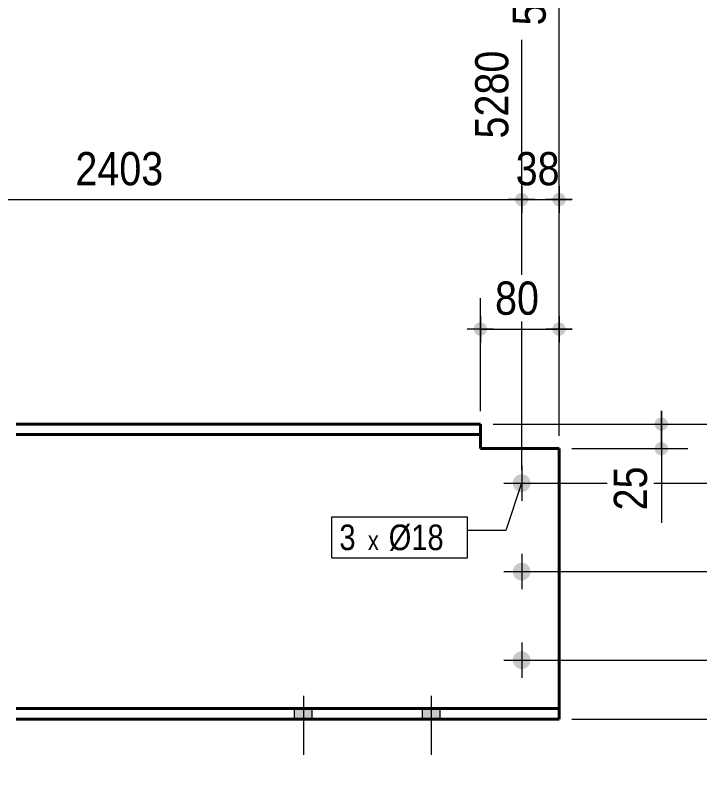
# Model space of a CAD drawing. Header units: millimetres. Extents: x 2 to 287, y 5 to 195.
# Drawn here: x 192 to 245.5, y 65 to 125.8 of the extents above; entities that cross this region are included whole.
import ezdxf

# ---------------------------------------------------------------- set-up
doc = ezdxf.new("R2010")
doc.units = ezdxf.units.MM
for name, color, linetype, lineweight in [('Boulon', 7, 'Continuous', 0), ('Cotation', 7, 'Continuous', 0), ('Désignation boulon', 3, 'Continuous', 0), ('Piece', 2, 'Continuous', 0)]:
    doc.layers.add(name, color=color, linetype=linetype, lineweight=lineweight)
doc.styles.add('ARIAL', font='ARIAL.TTF')
doc.styles.add('COMIC_SANS_MS', font='COMIC.TTF')

# ---------------------------------------------------------------- blocks, each defined once
blk = doc.blocks.new('*A5')
at = {"layer": 'Boulon'}
for points in [[(213.837, 70.777), (213.837, 71.6), (215.222, 71.6), (215.222, 70.777)], [(223.837, 70.777), (223.837, 71.6), (225.222, 71.6), (225.222, 70.777)]]:
    blk.add_hatch(color=256, dxfattribs=at).paths.add_polyline_path(points, flags=17)
at = {"layer": 'Boulon', "linetype": 'Continuous', "lineweight": 0}
for p, q in [((214.53, 72.369), (214.53, 70.777)), ((224.53, 72.369), (224.53, 70.777)), ((213.837, 70.777), (213.837, 71.6)), ((215.222, 70.777), (215.222, 71.6)), ((223.837, 70.777), (223.837, 71.6)), ((225.222, 70.777), (225.222, 71.6))]:
    blk.add_line(p, q, dxfattribs=at)
blk = doc.blocks.new('*A7')
at = {"layer": 'Boulon'}
for points in [[(213.837, 70.777), (213.837, 71.6), (215.222, 71.6), (215.222, 70.777)], [(223.837, 70.777), (223.837, 71.6), (225.222, 71.6), (225.222, 70.777)]]:
    blk.add_hatch(color=256, dxfattribs=at).paths.add_polyline_path(points, flags=17)
at = {"layer": 'Boulon', "linetype": 'Continuous', "lineweight": 0}
for p, q in [((214.53, 72.6), (214.53, 67.984)), ((224.53, 72.6), (224.53, 67.984)), ((213.837, 70.777), (213.837, 71.6)), ((215.222, 70.777), (215.222, 71.6)), ((223.837, 70.777), (223.837, 71.6)), ((225.222, 70.777), (225.222, 71.6))]:
    blk.add_line(p, q, dxfattribs=at)
blk = doc.blocks.new('*A9')
at = {"layer": 'Boulon'}
for points in [[(230.915, 89.272), (230.918, 89.306), (230.922, 89.34), (230.928, 89.373), (230.935, 89.406), (230.944, 89.439), (230.955, 89.471), (230.967, 89.503), (230.981, 89.534), (230.996, 89.565), (231.013, 89.594), (231.031, 89.623), (231.051, 89.651), (231.072, 89.677), (231.094, 89.703), (231.117, 89.728), (231.142, 89.751), (231.167, 89.773), (231.194, 89.794), (231.222, 89.814), (231.251, 89.832), (231.28, 89.849), (231.311, 89.864), (231.342, 89.878), (231.373, 89.89), (231.406, 89.901), (231.438, 89.91), (231.472, 89.917), (231.505, 89.923), (231.539, 89.927), (231.573, 89.93), (231.607, 89.931), (231.641, 89.93), (231.675, 89.927), (231.708, 89.923), (231.742, 89.917), (231.775, 89.91), (231.808, 89.901), (231.84, 89.89), (231.872, 89.878), (231.903, 89.864), (231.933, 89.849), (231.963, 89.832), (231.991, 89.814), (232.019, 89.794), (232.046, 89.773), (232.072, 89.751), (232.096, 89.728), (232.12, 89.703), (232.142, 89.677), (232.163, 89.651), (232.182, 89.623), (232.2, 89.594), (232.217, 89.565), (232.233, 89.534), (232.246, 89.503), (232.259, 89.471), (232.269, 89.439), (232.278, 89.406), (232.286, 89.373), (232.291, 89.34), (232.296, 89.306), (232.298, 89.272), (232.299, 89.238), (232.298, 89.204), (232.296, 89.17), (232.291, 89.137), (232.286, 89.103), (232.278, 89.07), (232.269, 89.037), (232.259, 89.005), (232.246, 88.973), (232.233, 88.942), (232.217, 88.912), (232.2, 88.882), (232.182, 88.854), (232.163, 88.826), (232.142, 88.799), (232.12, 88.773), (232.096, 88.749), (232.072, 88.725), (232.046, 88.703), (232.019, 88.682), (231.991, 88.663), (231.963, 88.644), (231.933, 88.628), (231.903, 88.612), (231.872, 88.599), (231.84, 88.586), (231.808, 88.576), (231.775, 88.567), (231.742, 88.559), (231.708, 88.553), (231.675, 88.549), (231.641, 88.547), (231.607, 88.546), (231.573, 88.547), (231.539, 88.549), (231.505, 88.553), (231.472, 88.559), (231.438, 88.567), (231.406, 88.576), (231.373, 88.586), (231.342, 88.599), (231.311, 88.612), (231.28, 88.628), (231.251, 88.644), (231.222, 88.663), (231.194, 88.682), (231.167, 88.703), (231.142, 88.725), (231.117, 88.749), (231.094, 88.773), (231.072, 88.799), (231.051, 88.826), (231.031, 88.854), (231.013, 88.882), (230.996, 88.912), (230.981, 88.942), (230.967, 88.973), (230.955, 89.005), (230.944, 89.037), (230.935, 89.07), (230.928, 89.103), (230.922, 89.137), (230.918, 89.17), (230.915, 89.204), (230.914, 89.238)], [(230.915, 82.349), (230.918, 82.383), (230.922, 82.417), (230.928, 82.45), (230.935, 82.483), (230.944, 82.516), (230.955, 82.548), (230.967, 82.58), (230.981, 82.611), (230.996, 82.641), (231.013, 82.671), (231.031, 82.7), (231.051, 82.728), (231.072, 82.754), (231.094, 82.78), (231.117, 82.805), (231.142, 82.828), (231.167, 82.85), (231.194, 82.871), (231.222, 82.891), (231.251, 82.909), (231.28, 82.926), (231.311, 82.941), (231.342, 82.955), (231.373, 82.967), (231.406, 82.978), (231.438, 82.987), (231.472, 82.994), (231.505, 83), (231.539, 83.004), (231.573, 83.007), (231.607, 83.007), (231.641, 83.007), (231.675, 83.004), (231.708, 83), (231.742, 82.994), (231.775, 82.987), (231.808, 82.978), (231.84, 82.967), (231.872, 82.955), (231.903, 82.941), (231.933, 82.926), (231.963, 82.909), (231.991, 82.891), (232.019, 82.871), (232.046, 82.85), (232.072, 82.828), (232.096, 82.805), (232.12, 82.78), (232.142, 82.754), (232.163, 82.728), (232.182, 82.7), (232.2, 82.671), (232.217, 82.641), (232.233, 82.611), (232.246, 82.58), (232.259, 82.548), (232.269, 82.516), (232.278, 82.483), (232.286, 82.45), (232.291, 82.417), (232.296, 82.383), (232.298, 82.349), (232.299, 82.315), (232.298, 82.281), (232.296, 82.247), (232.291, 82.214), (232.286, 82.18), (232.278, 82.147), (232.269, 82.114), (232.259, 82.082), (232.246, 82.05), (232.233, 82.019), (232.217, 81.989), (232.2, 81.959), (232.182, 81.93), (232.163, 81.903), (232.142, 81.876), (232.12, 81.85), (232.096, 81.826), (232.072, 81.802), (232.046, 81.78), (232.019, 81.759), (231.991, 81.739), (231.963, 81.721), (231.933, 81.705), (231.903, 81.689), (231.872, 81.676), (231.84, 81.663), (231.808, 81.653), (231.775, 81.644), (231.742, 81.636), (231.708, 81.63), (231.675, 81.626), (231.641, 81.624), (231.607, 81.623), (231.573, 81.624), (231.539, 81.626), (231.505, 81.63), (231.472, 81.636), (231.438, 81.644), (231.406, 81.653), (231.373, 81.663), (231.342, 81.676), (231.311, 81.689), (231.28, 81.705), (231.251, 81.721), (231.222, 81.739), (231.194, 81.759), (231.167, 81.78), (231.142, 81.802), (231.117, 81.826), (231.094, 81.85), (231.072, 81.876), (231.051, 81.903), (231.031, 81.93), (231.013, 81.959), (230.996, 81.989), (230.981, 82.019), (230.967, 82.05), (230.955, 82.082), (230.944, 82.114), (230.935, 82.147), (230.928, 82.18), (230.922, 82.214), (230.918, 82.247), (230.915, 82.281), (230.914, 82.315)], [(230.915, 75.426), (230.918, 75.46), (230.922, 75.494), (230.928, 75.527), (230.935, 75.56), (230.944, 75.593), (230.955, 75.625), (230.967, 75.657), (230.981, 75.688), (230.996, 75.718), (231.013, 75.748), (231.031, 75.777), (231.051, 75.804), (231.072, 75.831), (231.094, 75.857), (231.117, 75.882), (231.142, 75.905), (231.167, 75.927), (231.194, 75.948), (231.222, 75.968), (231.251, 75.986), (231.28, 76.003), (231.311, 76.018), (231.342, 76.032), (231.373, 76.044), (231.406, 76.055), (231.438, 76.064), (231.472, 76.071), (231.505, 76.077), (231.539, 76.081), (231.573, 76.084), (231.607, 76.084), (231.641, 76.084), (231.675, 76.081), (231.708, 76.077), (231.742, 76.071), (231.775, 76.064), (231.808, 76.055), (231.84, 76.044), (231.872, 76.032), (231.903, 76.018), (231.933, 76.003), (231.963, 75.986), (231.991, 75.968), (232.019, 75.948), (232.046, 75.927), (232.072, 75.905), (232.096, 75.882), (232.12, 75.857), (232.142, 75.831), (232.163, 75.804), (232.182, 75.777), (232.2, 75.748), (232.217, 75.718), (232.233, 75.688), (232.246, 75.657), (232.259, 75.625), (232.269, 75.593), (232.278, 75.56), (232.286, 75.527), (232.291, 75.494), (232.296, 75.46), (232.298, 75.426), (232.299, 75.392), (232.298, 75.358), (232.296, 75.324), (232.291, 75.29), (232.286, 75.257), (232.278, 75.224), (232.269, 75.191), (232.259, 75.159), (232.246, 75.127), (232.233, 75.096), (232.217, 75.066), (232.2, 75.036), (232.182, 75.007), (232.163, 74.98), (232.142, 74.953), (232.12, 74.927), (232.096, 74.903), (232.072, 74.879), (232.046, 74.857), (232.019, 74.836), (231.991, 74.816), (231.963, 74.798), (231.933, 74.781), (231.903, 74.766), (231.872, 74.752), (231.84, 74.74), (231.808, 74.73), (231.775, 74.72), (231.742, 74.713), (231.708, 74.707), (231.675, 74.703), (231.641, 74.701), (231.607, 74.7), (231.573, 74.701), (231.539, 74.703), (231.505, 74.707), (231.472, 74.713), (231.438, 74.72), (231.406, 74.73), (231.373, 74.74), (231.342, 74.752), (231.311, 74.766), (231.28, 74.781), (231.251, 74.798), (231.222, 74.816), (231.194, 74.836), (231.167, 74.857), (231.142, 74.879), (231.117, 74.903), (231.094, 74.927), (231.072, 74.953), (231.051, 74.98), (231.031, 75.007), (231.013, 75.036), (230.996, 75.066), (230.981, 75.096), (230.967, 75.127), (230.955, 75.159), (230.944, 75.191), (230.935, 75.224), (230.928, 75.257), (230.922, 75.29), (230.918, 75.324), (230.915, 75.358), (230.914, 75.392)]]:
    blk.add_hatch(color=256, dxfattribs=at).paths.add_polyline_path(points, flags=17)
at = {"layer": 'Boulon', "linetype": 'Continuous', "lineweight": 0}
for p, q in [((231.607, 90.623), (231.607, 87.854)), ((230.222, 89.238), (232.991, 89.238)), ((231.607, 83.7), (231.607, 80.931)), ((230.222, 82.315), (232.991, 82.315)), ((231.607, 76.777), (231.607, 74.007)), ((230.222, 75.392), (232.991, 75.392))]:
    blk.add_line(p, q, dxfattribs=at)
blk = doc.blocks.new('*A11')
at = {"layer": 'Piece', "color": 2, "linetype": 'Continuous', "lineweight": 40}
for p, q in [((228.37579, 93.85358), (192.067973, 93.85358)), ((228.37579, 93.85358), (228.37579, 91.930503)), ((228.37579, 93.030503), (192.067973, 93.030503)), ((228.37579, 91.930503), (234.529636, 91.930503)), ((234.529636, 70.776657), (234.529636, 91.930503)), ((234.529636, 71.599734), (192.067973, 71.599734)), ((192.067973, 70.776657), (234.529636, 70.776657))]:
    blk.add_line(p, q, dxfattribs=at)
blk = doc.blocks.new('*A29')
at = {"layer": 'Cotation'}
for points in [[(242.508, 93.334), (242.482, 93.336), (242.457, 93.339), (242.432, 93.344), (242.407, 93.349), (242.382, 93.356), (242.358, 93.364), (242.334, 93.373), (242.311, 93.384), (242.288, 93.395), (242.266, 93.408), (242.244, 93.421), (242.224, 93.436), (242.203, 93.452), (242.184, 93.468), (242.166, 93.486), (242.148, 93.504), (242.131, 93.524), (242.116, 93.544), (242.101, 93.565), (242.087, 93.586), (242.075, 93.608), (242.063, 93.631), (242.053, 93.655), (242.044, 93.678), (242.036, 93.703), (242.029, 93.727), (242.023, 93.752), (242.019, 93.777), (242.016, 93.803), (242.014, 93.828), (242.013, 93.854), (242.014, 93.879), (242.016, 93.905), (242.019, 93.93), (242.023, 93.955), (242.029, 93.98), (242.036, 94.005), (242.044, 94.029), (242.053, 94.053), (242.063, 94.076), (242.075, 94.099), (242.087, 94.121), (242.101, 94.142), (242.116, 94.163), (242.131, 94.183), (242.148, 94.203), (242.166, 94.221), (242.184, 94.239), (242.203, 94.256), (242.224, 94.271), (242.244, 94.286), (242.266, 94.3), (242.288, 94.312), (242.311, 94.324), (242.334, 94.334), (242.358, 94.343), (242.382, 94.351), (242.407, 94.358), (242.432, 94.364), (242.457, 94.368), (242.482, 94.371), (242.508, 94.373), (242.533, 94.374), (242.559, 94.373), (242.584, 94.371), (242.61, 94.368), (242.635, 94.364), (242.66, 94.358), (242.684, 94.351), (242.709, 94.343), (242.732, 94.334), (242.756, 94.324), (242.778, 94.312), (242.801, 94.3), (242.822, 94.286), (242.843, 94.271), (242.863, 94.256), (242.883, 94.239), (242.901, 94.221), (242.919, 94.203), (242.935, 94.183), (242.951, 94.163), (242.966, 94.142), (242.979, 94.121), (242.992, 94.099), (243.003, 94.076), (243.014, 94.053), (243.023, 94.029), (243.031, 94.005), (243.038, 93.98), (243.043, 93.955), (243.048, 93.93), (243.051, 93.905), (243.053, 93.879), (243.053, 93.854), (243.053, 93.828), (243.051, 93.803), (243.048, 93.777), (243.043, 93.752), (243.038, 93.727), (243.031, 93.703), (243.023, 93.678), (243.014, 93.655), (243.003, 93.631), (242.992, 93.608), (242.979, 93.586), (242.966, 93.565), (242.951, 93.544), (242.935, 93.524), (242.919, 93.504), (242.901, 93.486), (242.883, 93.468), (242.863, 93.452), (242.843, 93.436), (242.822, 93.421), (242.801, 93.408), (242.778, 93.395), (242.756, 93.384), (242.732, 93.373), (242.709, 93.364), (242.684, 93.356), (242.66, 93.349), (242.635, 93.344), (242.61, 93.339), (242.584, 93.336), (242.559, 93.334), (242.533, 93.334)], [(242.508, 91.411), (242.482, 91.413), (242.457, 91.416), (242.432, 91.42), (242.407, 91.426), (242.382, 91.433), (242.358, 91.441), (242.334, 91.45), (242.311, 91.46), (242.288, 91.472), (242.266, 91.484), (242.244, 91.498), (242.224, 91.513), (242.203, 91.529), (242.184, 91.545), (242.166, 91.563), (242.148, 91.581), (242.131, 91.601), (242.116, 91.621), (242.101, 91.642), (242.087, 91.663), (242.075, 91.685), (242.063, 91.708), (242.053, 91.732), (242.044, 91.755), (242.036, 91.78), (242.029, 91.804), (242.023, 91.829), (242.019, 91.854), (242.016, 91.88), (242.014, 91.905), (242.013, 91.931), (242.014, 91.956), (242.016, 91.981), (242.019, 92.007), (242.023, 92.032), (242.029, 92.057), (242.036, 92.081), (242.044, 92.106), (242.053, 92.129), (242.063, 92.153), (242.075, 92.176), (242.087, 92.198), (242.101, 92.219), (242.116, 92.24), (242.131, 92.26), (242.148, 92.28), (242.166, 92.298), (242.184, 92.316), (242.203, 92.332), (242.224, 92.348), (242.244, 92.363), (242.266, 92.377), (242.288, 92.389), (242.311, 92.401), (242.334, 92.411), (242.358, 92.42), (242.382, 92.428), (242.407, 92.435), (242.432, 92.441), (242.457, 92.445), (242.482, 92.448), (242.508, 92.45), (242.533, 92.451), (242.559, 92.45), (242.584, 92.448), (242.61, 92.445), (242.635, 92.441), (242.66, 92.435), (242.684, 92.428), (242.709, 92.42), (242.732, 92.411), (242.756, 92.401), (242.778, 92.389), (242.801, 92.377), (242.822, 92.363), (242.843, 92.348), (242.863, 92.332), (242.883, 92.316), (242.901, 92.298), (242.919, 92.28), (242.935, 92.26), (242.951, 92.24), (242.966, 92.219), (242.979, 92.198), (242.992, 92.176), (243.003, 92.153), (243.014, 92.129), (243.023, 92.106), (243.031, 92.081), (243.038, 92.057), (243.043, 92.032), (243.048, 92.007), (243.051, 91.981), (243.053, 91.956), (243.053, 91.931), (243.053, 91.905), (243.051, 91.88), (243.048, 91.854), (243.043, 91.829), (243.038, 91.804), (243.031, 91.78), (243.023, 91.755), (243.014, 91.732), (243.003, 91.708), (242.992, 91.685), (242.979, 91.663), (242.966, 91.642), (242.951, 91.621), (242.935, 91.601), (242.919, 91.581), (242.901, 91.563), (242.883, 91.545), (242.863, 91.529), (242.843, 91.513), (242.822, 91.498), (242.801, 91.484), (242.778, 91.472), (242.756, 91.46), (242.732, 91.45), (242.709, 91.441), (242.684, 91.433), (242.66, 91.426), (242.635, 91.42), (242.61, 91.416), (242.584, 91.413), (242.559, 91.411), (242.533, 91.411)]]:
    blk.add_hatch(color=256, dxfattribs=at).paths.add_polyline_path(points, flags=17)
at = {"layer": 'Cotation', "linetype": 'Continuous', "lineweight": 0}
for p, q in [((242.533, 94.894), (242.533, 92.814)), ((242.533, 93.854), (242.533, 94.894)), ((229.376, 93.854), (244.613, 93.854)), ((241.493, 93.854), (243.573, 93.854)), ((242.533, 91.931), (242.533, 93.854)), ((242.533, 92.971), (242.533, 90.891)), ((235.53, 91.931), (244.613, 91.931)), ((241.493, 91.931), (243.573, 91.931)), ((242.533, 91.931), (242.533, 86.124)), ((242.533, 91.931), (242.533, 86.124))]:
    blk.add_line(p, q, dxfattribs=at)
at = {"layer": 'Cotation'}
for p in [(242.533, 93.854), (242.533, 91.931)]:
    blk.add_point(p, dxfattribs=at)
at = {"layer": 'Cotation', "style": 'ARIAL', "width": 0.85}
blk.add_text('25', height=2.6, rotation=90.00021, dxfattribs=at).set_placement((241.413, 87.099))
blk = doc.blocks.new('*A34')
at = {"layer": 'Cotation'}
for points in [[(251.29, 74.873), (251.264, 74.875), (251.239, 74.878), (251.214, 74.882), (251.189, 74.888), (251.164, 74.894), (251.14, 74.902), (251.116, 74.912), (251.093, 74.922), (251.07, 74.933), (251.048, 74.946), (251.026, 74.96), (251.005, 74.974), (250.985, 74.99), (250.966, 75.007), (250.947, 75.024), (250.93, 75.043), (250.913, 75.062), (250.897, 75.082), (250.883, 75.103), (250.869, 75.125), (250.857, 75.147), (250.845, 75.17), (250.835, 75.193), (250.826, 75.217), (250.818, 75.241), (250.811, 75.266), (250.805, 75.291), (250.801, 75.316), (250.798, 75.341), (250.796, 75.367), (250.795, 75.392), (250.796, 75.418), (250.798, 75.443), (250.801, 75.468), (250.805, 75.493), (250.811, 75.518), (250.818, 75.543), (250.826, 75.567), (250.835, 75.591), (250.845, 75.614), (250.857, 75.637), (250.869, 75.659), (250.883, 75.681), (250.897, 75.702), (250.913, 75.722), (250.93, 75.741), (250.947, 75.76), (250.966, 75.777), (250.985, 75.794), (251.005, 75.81), (251.026, 75.824), (251.048, 75.838), (251.07, 75.851), (251.093, 75.862), (251.116, 75.872), (251.14, 75.882), (251.164, 75.89), (251.189, 75.896), (251.214, 75.902), (251.239, 75.906), (251.264, 75.91), (251.29, 75.911), (251.315, 75.912), (251.341, 75.911), (251.366, 75.91), (251.391, 75.906), (251.417, 75.902), (251.441, 75.896), (251.466, 75.89), (251.49, 75.882), (251.514, 75.872), (251.537, 75.862), (251.56, 75.851), (251.582, 75.838), (251.604, 75.824), (251.625, 75.81), (251.645, 75.794), (251.664, 75.777), (251.683, 75.76), (251.7, 75.741), (251.717, 75.722), (251.733, 75.702), (251.747, 75.681), (251.761, 75.659), (251.774, 75.637), (251.785, 75.614), (251.796, 75.591), (251.805, 75.567), (251.813, 75.543), (251.82, 75.518), (251.825, 75.493), (251.829, 75.468), (251.833, 75.443), (251.834, 75.418), (251.835, 75.392), (251.834, 75.367), (251.833, 75.341), (251.829, 75.316), (251.825, 75.291), (251.82, 75.266), (251.813, 75.241), (251.805, 75.217), (251.796, 75.193), (251.785, 75.17), (251.774, 75.147), (251.761, 75.125), (251.747, 75.103), (251.733, 75.082), (251.717, 75.062), (251.7, 75.043), (251.683, 75.024), (251.664, 75.007), (251.645, 74.99), (251.625, 74.974), (251.604, 74.96), (251.582, 74.946), (251.56, 74.933), (251.537, 74.922), (251.514, 74.912), (251.49, 74.902), (251.466, 74.894), (251.441, 74.888), (251.417, 74.882), (251.391, 74.878), (251.366, 74.875), (251.341, 74.873), (251.315, 74.872)], [(251.29, 70.257), (251.264, 70.259), (251.239, 70.262), (251.214, 70.267), (251.189, 70.272), (251.164, 70.279), (251.14, 70.287), (251.116, 70.296), (251.093, 70.307), (251.07, 70.318), (251.048, 70.331), (251.026, 70.344), (251.005, 70.359), (250.985, 70.375), (250.966, 70.391), (250.947, 70.409), (250.93, 70.427), (250.913, 70.447), (250.897, 70.467), (250.883, 70.488), (250.869, 70.509), (250.857, 70.532), (250.845, 70.554), (250.835, 70.578), (250.826, 70.601), (250.818, 70.626), (250.811, 70.65), (250.805, 70.675), (250.801, 70.7), (250.798, 70.726), (250.796, 70.751), (250.795, 70.777), (250.796, 70.802), (250.798, 70.828), (250.801, 70.853), (250.805, 70.878), (250.811, 70.903), (250.818, 70.928), (250.826, 70.952), (250.835, 70.976), (250.845, 70.999), (250.857, 71.022), (250.869, 71.044), (250.883, 71.066), (250.897, 71.086), (250.913, 71.107), (250.93, 71.126), (250.947, 71.144), (250.966, 71.162), (250.985, 71.179), (251.005, 71.194), (251.026, 71.209), (251.048, 71.223), (251.07, 71.235), (251.093, 71.247), (251.116, 71.257), (251.14, 71.266), (251.164, 71.274), (251.189, 71.281), (251.214, 71.287), (251.239, 71.291), (251.264, 71.294), (251.29, 71.296), (251.315, 71.297), (251.341, 71.296), (251.366, 71.294), (251.391, 71.291), (251.417, 71.287), (251.441, 71.281), (251.466, 71.274), (251.49, 71.266), (251.514, 71.257), (251.537, 71.247), (251.56, 71.235), (251.582, 71.223), (251.604, 71.209), (251.625, 71.194), (251.645, 71.179), (251.664, 71.162), (251.683, 71.144), (251.7, 71.126), (251.717, 71.107), (251.733, 71.086), (251.747, 71.066), (251.761, 71.044), (251.774, 71.022), (251.785, 70.999), (251.796, 70.976), (251.805, 70.952), (251.813, 70.928), (251.82, 70.903), (251.825, 70.878), (251.829, 70.853), (251.833, 70.828), (251.834, 70.802), (251.835, 70.777), (251.834, 70.751), (251.833, 70.726), (251.829, 70.7), (251.825, 70.675), (251.82, 70.65), (251.813, 70.626), (251.805, 70.601), (251.796, 70.578), (251.785, 70.554), (251.774, 70.532), (251.761, 70.509), (251.747, 70.488), (251.733, 70.467), (251.717, 70.447), (251.7, 70.427), (251.683, 70.409), (251.664, 70.391), (251.645, 70.375), (251.625, 70.359), (251.604, 70.344), (251.582, 70.331), (251.56, 70.318), (251.537, 70.307), (251.514, 70.296), (251.49, 70.287), (251.466, 70.279), (251.441, 70.272), (251.417, 70.267), (251.391, 70.262), (251.366, 70.259), (251.341, 70.257), (251.315, 70.257)]]:
    blk.add_hatch(color=256, dxfattribs=at).paths.add_polyline_path(points, flags=17)
at = {"layer": 'Cotation', "linetype": 'Continuous', "lineweight": 0}
for p, q in [((251.315, 76.432), (251.315, 74.352)), ((251.315, 75.392), (251.315, 76.432)), ((232.607, 75.392), (253.395, 75.392)), ((250.275, 75.392), (252.355, 75.392)), ((251.315, 70.777), (251.315, 75.392)), ((251.315, 71.817), (251.315, 69.737)), ((235.53, 70.777), (253.395, 70.777)), ((250.275, 70.777), (252.355, 70.777)), ((251.315, 70.777), (251.315, 64.97)), ((251.315, 70.777), (251.315, 64.97))]:
    blk.add_line(p, q, dxfattribs=at)
at = {"layer": 'Cotation'}
for p in [(251.315, 75.392), (251.315, 70.777)]:
    blk.add_point(p, dxfattribs=at)
at = {"layer": 'Cotation', "style": 'ARIAL', "width": 0.85}
blk.add_text('60', height=2.6, rotation=90.00021, dxfattribs=at).set_placement((250.195, 65.945))
blk = doc.blocks.new('*A35')
at = {"layer": 'Cotation'}
for points in [[(251.29, 81.796), (251.264, 81.798), (251.239, 81.801), (251.214, 81.805), (251.189, 81.811), (251.164, 81.818), (251.14, 81.826), (251.116, 81.835), (251.093, 81.845), (251.07, 81.857), (251.048, 81.869), (251.026, 81.883), (251.005, 81.897), (250.985, 81.913), (250.966, 81.93), (250.947, 81.947), (250.93, 81.966), (250.913, 81.985), (250.897, 82.005), (250.883, 82.026), (250.869, 82.048), (250.857, 82.07), (250.845, 82.093), (250.835, 82.116), (250.826, 82.14), (250.818, 82.164), (250.811, 82.189), (250.805, 82.214), (250.801, 82.239), (250.798, 82.264), (250.796, 82.29), (250.795, 82.315), (250.796, 82.341), (250.798, 82.366), (250.801, 82.391), (250.805, 82.417), (250.811, 82.441), (250.818, 82.466), (250.826, 82.49), (250.835, 82.514), (250.845, 82.537), (250.857, 82.56), (250.869, 82.582), (250.883, 82.604), (250.897, 82.625), (250.913, 82.645), (250.93, 82.664), (250.947, 82.683), (250.966, 82.7), (250.985, 82.717), (251.005, 82.733), (251.026, 82.747), (251.048, 82.761), (251.07, 82.774), (251.093, 82.785), (251.116, 82.796), (251.14, 82.805), (251.164, 82.813), (251.189, 82.82), (251.214, 82.825), (251.239, 82.829), (251.264, 82.833), (251.29, 82.834), (251.315, 82.835), (251.341, 82.834), (251.366, 82.833), (251.391, 82.829), (251.417, 82.825), (251.441, 82.82), (251.466, 82.813), (251.49, 82.805), (251.514, 82.796), (251.537, 82.785), (251.56, 82.774), (251.582, 82.761), (251.604, 82.747), (251.625, 82.733), (251.645, 82.717), (251.664, 82.7), (251.683, 82.683), (251.7, 82.664), (251.717, 82.645), (251.733, 82.625), (251.747, 82.604), (251.761, 82.582), (251.774, 82.56), (251.785, 82.537), (251.796, 82.514), (251.805, 82.49), (251.813, 82.466), (251.82, 82.441), (251.825, 82.417), (251.829, 82.391), (251.833, 82.366), (251.834, 82.341), (251.835, 82.315), (251.834, 82.29), (251.833, 82.264), (251.829, 82.239), (251.825, 82.214), (251.82, 82.189), (251.813, 82.164), (251.805, 82.14), (251.796, 82.116), (251.785, 82.093), (251.774, 82.07), (251.761, 82.048), (251.747, 82.026), (251.733, 82.005), (251.717, 81.985), (251.7, 81.966), (251.683, 81.947), (251.664, 81.93), (251.645, 81.913), (251.625, 81.897), (251.604, 81.883), (251.582, 81.869), (251.56, 81.857), (251.537, 81.845), (251.514, 81.835), (251.49, 81.826), (251.466, 81.818), (251.441, 81.811), (251.417, 81.805), (251.391, 81.801), (251.366, 81.798), (251.341, 81.796), (251.315, 81.795)], [(251.29, 74.873), (251.264, 74.875), (251.239, 74.878), (251.214, 74.882), (251.189, 74.888), (251.164, 74.894), (251.14, 74.902), (251.116, 74.912), (251.093, 74.922), (251.07, 74.933), (251.048, 74.946), (251.026, 74.96), (251.005, 74.974), (250.985, 74.99), (250.966, 75.007), (250.947, 75.024), (250.93, 75.043), (250.913, 75.062), (250.897, 75.082), (250.883, 75.103), (250.869, 75.125), (250.857, 75.147), (250.845, 75.17), (250.835, 75.193), (250.826, 75.217), (250.818, 75.241), (250.811, 75.266), (250.805, 75.291), (250.801, 75.316), (250.798, 75.341), (250.796, 75.367), (250.795, 75.392), (250.796, 75.418), (250.798, 75.443), (250.801, 75.468), (250.805, 75.493), (250.811, 75.518), (250.818, 75.543), (250.826, 75.567), (250.835, 75.591), (250.845, 75.614), (250.857, 75.637), (250.869, 75.659), (250.883, 75.681), (250.897, 75.702), (250.913, 75.722), (250.93, 75.741), (250.947, 75.76), (250.966, 75.777), (250.985, 75.794), (251.005, 75.81), (251.026, 75.824), (251.048, 75.838), (251.07, 75.851), (251.093, 75.862), (251.116, 75.872), (251.14, 75.882), (251.164, 75.89), (251.189, 75.896), (251.214, 75.902), (251.239, 75.906), (251.264, 75.91), (251.29, 75.911), (251.315, 75.912), (251.341, 75.911), (251.366, 75.91), (251.391, 75.906), (251.417, 75.902), (251.441, 75.896), (251.466, 75.89), (251.49, 75.882), (251.514, 75.872), (251.537, 75.862), (251.56, 75.851), (251.582, 75.838), (251.604, 75.824), (251.625, 75.81), (251.645, 75.794), (251.664, 75.777), (251.683, 75.76), (251.7, 75.741), (251.717, 75.722), (251.733, 75.702), (251.747, 75.681), (251.761, 75.659), (251.774, 75.637), (251.785, 75.614), (251.796, 75.591), (251.805, 75.567), (251.813, 75.543), (251.82, 75.518), (251.825, 75.493), (251.829, 75.468), (251.833, 75.443), (251.834, 75.418), (251.835, 75.392), (251.834, 75.367), (251.833, 75.341), (251.829, 75.316), (251.825, 75.291), (251.82, 75.266), (251.813, 75.241), (251.805, 75.217), (251.796, 75.193), (251.785, 75.17), (251.774, 75.147), (251.761, 75.125), (251.747, 75.103), (251.733, 75.082), (251.717, 75.062), (251.7, 75.043), (251.683, 75.024), (251.664, 75.007), (251.645, 74.99), (251.625, 74.974), (251.604, 74.96), (251.582, 74.946), (251.56, 74.933), (251.537, 74.922), (251.514, 74.912), (251.49, 74.902), (251.466, 74.894), (251.441, 74.888), (251.417, 74.882), (251.391, 74.878), (251.366, 74.875), (251.341, 74.873), (251.315, 74.872)]]:
    blk.add_hatch(color=256, dxfattribs=at).paths.add_polyline_path(points, flags=17)
at = {"layer": 'Cotation', "linetype": 'Continuous', "lineweight": 0}
for p, q in [((251.315, 83.355), (251.315, 81.275)), ((251.315, 82.315), (251.315, 83.355)), ((232.607, 82.315), (253.395, 82.315)), ((250.275, 82.315), (252.355, 82.315)), ((251.315, 75.392), (251.315, 82.315)), ((251.315, 76.432), (251.315, 74.352)), ((232.607, 75.392), (253.395, 75.392)), ((250.275, 75.392), (252.355, 75.392)), ((251.315, 75.392), (251.315, 74.352))]:
    blk.add_line(p, q, dxfattribs=at)
at = {"layer": 'Cotation'}
for p in [(251.315, 82.315), (251.315, 75.392)]:
    blk.add_point(p, dxfattribs=at)
at = {"layer": 'Cotation', "style": 'ARIAL', "width": 0.85}
blk.add_text('90', height=2.6, rotation=90.00021, dxfattribs=at).set_placement((250.195, 76.925))
blk = doc.blocks.new('*A36')
at = {"layer": 'Cotation'}
for points in [[(251.29, 88.719), (251.264, 88.721), (251.239, 88.724), (251.214, 88.728), (251.189, 88.734), (251.164, 88.741), (251.14, 88.749), (251.116, 88.758), (251.093, 88.768), (251.07, 88.78), (251.048, 88.792), (251.026, 88.806), (251.005, 88.821), (250.985, 88.836), (250.966, 88.853), (250.947, 88.87), (250.93, 88.889), (250.913, 88.908), (250.897, 88.928), (250.883, 88.949), (250.869, 88.971), (250.857, 88.993), (250.845, 89.016), (250.835, 89.039), (250.826, 89.063), (250.818, 89.087), (250.811, 89.112), (250.805, 89.137), (250.801, 89.162), (250.798, 89.187), (250.796, 89.213), (250.795, 89.238), (250.796, 89.264), (250.798, 89.289), (250.801, 89.314), (250.805, 89.34), (250.811, 89.365), (250.818, 89.389), (250.826, 89.413), (250.835, 89.437), (250.845, 89.461), (250.857, 89.483), (250.869, 89.506), (250.883, 89.527), (250.897, 89.548), (250.913, 89.568), (250.93, 89.587), (250.947, 89.606), (250.966, 89.623), (250.985, 89.64), (251.005, 89.656), (251.026, 89.671), (251.048, 89.684), (251.07, 89.697), (251.093, 89.708), (251.116, 89.719), (251.14, 89.728), (251.164, 89.736), (251.189, 89.743), (251.214, 89.748), (251.239, 89.753), (251.264, 89.756), (251.29, 89.758), (251.315, 89.758), (251.341, 89.758), (251.366, 89.756), (251.391, 89.753), (251.417, 89.748), (251.441, 89.743), (251.466, 89.736), (251.49, 89.728), (251.514, 89.719), (251.537, 89.708), (251.56, 89.697), (251.582, 89.684), (251.604, 89.671), (251.625, 89.656), (251.645, 89.64), (251.664, 89.623), (251.683, 89.606), (251.7, 89.587), (251.717, 89.568), (251.733, 89.548), (251.747, 89.527), (251.761, 89.506), (251.774, 89.483), (251.785, 89.461), (251.796, 89.437), (251.805, 89.413), (251.813, 89.389), (251.82, 89.365), (251.825, 89.34), (251.829, 89.314), (251.833, 89.289), (251.834, 89.264), (251.835, 89.238), (251.834, 89.213), (251.833, 89.187), (251.829, 89.162), (251.825, 89.137), (251.82, 89.112), (251.813, 89.087), (251.805, 89.063), (251.796, 89.039), (251.785, 89.016), (251.774, 88.993), (251.761, 88.971), (251.747, 88.949), (251.733, 88.928), (251.717, 88.908), (251.7, 88.889), (251.683, 88.87), (251.664, 88.853), (251.645, 88.836), (251.625, 88.821), (251.604, 88.806), (251.582, 88.792), (251.56, 88.78), (251.537, 88.768), (251.514, 88.758), (251.49, 88.749), (251.466, 88.741), (251.441, 88.734), (251.417, 88.728), (251.391, 88.724), (251.366, 88.721), (251.341, 88.719), (251.315, 88.718)], [(251.29, 81.796), (251.264, 81.798), (251.239, 81.801), (251.214, 81.805), (251.189, 81.811), (251.164, 81.818), (251.14, 81.826), (251.116, 81.835), (251.093, 81.845), (251.07, 81.857), (251.048, 81.869), (251.026, 81.883), (251.005, 81.897), (250.985, 81.913), (250.966, 81.93), (250.947, 81.947), (250.93, 81.966), (250.913, 81.985), (250.897, 82.005), (250.883, 82.026), (250.869, 82.048), (250.857, 82.07), (250.845, 82.093), (250.835, 82.116), (250.826, 82.14), (250.818, 82.164), (250.811, 82.189), (250.805, 82.214), (250.801, 82.239), (250.798, 82.264), (250.796, 82.29), (250.795, 82.315), (250.796, 82.341), (250.798, 82.366), (250.801, 82.391), (250.805, 82.417), (250.811, 82.441), (250.818, 82.466), (250.826, 82.49), (250.835, 82.514), (250.845, 82.537), (250.857, 82.56), (250.869, 82.582), (250.883, 82.604), (250.897, 82.625), (250.913, 82.645), (250.93, 82.664), (250.947, 82.683), (250.966, 82.7), (250.985, 82.717), (251.005, 82.733), (251.026, 82.747), (251.048, 82.761), (251.07, 82.774), (251.093, 82.785), (251.116, 82.796), (251.14, 82.805), (251.164, 82.813), (251.189, 82.82), (251.214, 82.825), (251.239, 82.829), (251.264, 82.833), (251.29, 82.834), (251.315, 82.835), (251.341, 82.834), (251.366, 82.833), (251.391, 82.829), (251.417, 82.825), (251.441, 82.82), (251.466, 82.813), (251.49, 82.805), (251.514, 82.796), (251.537, 82.785), (251.56, 82.774), (251.582, 82.761), (251.604, 82.747), (251.625, 82.733), (251.645, 82.717), (251.664, 82.7), (251.683, 82.683), (251.7, 82.664), (251.717, 82.645), (251.733, 82.625), (251.747, 82.604), (251.761, 82.582), (251.774, 82.56), (251.785, 82.537), (251.796, 82.514), (251.805, 82.49), (251.813, 82.466), (251.82, 82.441), (251.825, 82.417), (251.829, 82.391), (251.833, 82.366), (251.834, 82.341), (251.835, 82.315), (251.834, 82.29), (251.833, 82.264), (251.829, 82.239), (251.825, 82.214), (251.82, 82.189), (251.813, 82.164), (251.805, 82.14), (251.796, 82.116), (251.785, 82.093), (251.774, 82.07), (251.761, 82.048), (251.747, 82.026), (251.733, 82.005), (251.717, 81.985), (251.7, 81.966), (251.683, 81.947), (251.664, 81.93), (251.645, 81.913), (251.625, 81.897), (251.604, 81.883), (251.582, 81.869), (251.56, 81.857), (251.537, 81.845), (251.514, 81.835), (251.49, 81.826), (251.466, 81.818), (251.441, 81.811), (251.417, 81.805), (251.391, 81.801), (251.366, 81.798), (251.341, 81.796), (251.315, 81.795)]]:
    blk.add_hatch(color=256, dxfattribs=at).paths.add_polyline_path(points, flags=17)
at = {"layer": 'Cotation', "linetype": 'Continuous', "lineweight": 0}
for p, q in [((251.315, 90.278), (251.315, 88.198)), ((251.315, 89.238), (251.315, 90.278)), ((232.607, 89.238), (238.293, 89.238)), ((241.933, 89.238), (253.395, 89.238)), ((250.275, 89.238), (252.355, 89.238)), ((251.315, 82.315), (251.315, 89.238)), ((251.315, 83.355), (251.315, 81.275)), ((232.607, 82.315), (253.395, 82.315)), ((250.275, 82.315), (252.355, 82.315)), ((251.315, 82.315), (251.315, 81.275))]:
    blk.add_line(p, q, dxfattribs=at)
at = {"layer": 'Cotation'}
for p in [(251.315, 89.238), (251.315, 82.315)]:
    blk.add_point(p, dxfattribs=at)
at = {"layer": 'Cotation', "style": 'ARIAL', "width": 0.85}
blk.add_text('90', height=2.6, rotation=90.00021, dxfattribs=at).set_placement((250.195, 83.848))
blk = doc.blocks.new('*A37')
at = {"layer": 'Cotation'}
for points in [[(251.29, 93.334), (251.264, 93.336), (251.239, 93.339), (251.214, 93.344), (251.189, 93.349), (251.164, 93.356), (251.14, 93.364), (251.116, 93.373), (251.093, 93.384), (251.07, 93.395), (251.048, 93.408), (251.026, 93.421), (251.005, 93.436), (250.985, 93.452), (250.966, 93.468), (250.947, 93.486), (250.93, 93.504), (250.913, 93.524), (250.897, 93.544), (250.883, 93.565), (250.869, 93.586), (250.857, 93.608), (250.845, 93.631), (250.835, 93.655), (250.826, 93.678), (250.818, 93.703), (250.811, 93.727), (250.805, 93.752), (250.801, 93.777), (250.798, 93.803), (250.796, 93.828), (250.795, 93.854), (250.796, 93.879), (250.798, 93.905), (250.801, 93.93), (250.805, 93.955), (250.811, 93.98), (250.818, 94.005), (250.826, 94.029), (250.835, 94.053), (250.845, 94.076), (250.857, 94.099), (250.869, 94.121), (250.883, 94.142), (250.897, 94.163), (250.913, 94.183), (250.93, 94.203), (250.947, 94.221), (250.966, 94.239), (250.985, 94.256), (251.005, 94.271), (251.026, 94.286), (251.048, 94.3), (251.07, 94.312), (251.093, 94.324), (251.116, 94.334), (251.14, 94.343), (251.164, 94.351), (251.189, 94.358), (251.214, 94.364), (251.239, 94.368), (251.264, 94.371), (251.29, 94.373), (251.315, 94.374), (251.341, 94.373), (251.366, 94.371), (251.391, 94.368), (251.417, 94.364), (251.441, 94.358), (251.466, 94.351), (251.49, 94.343), (251.514, 94.334), (251.537, 94.324), (251.56, 94.312), (251.582, 94.3), (251.604, 94.286), (251.625, 94.271), (251.645, 94.256), (251.664, 94.239), (251.683, 94.221), (251.7, 94.203), (251.717, 94.183), (251.733, 94.163), (251.747, 94.142), (251.761, 94.121), (251.774, 94.099), (251.785, 94.076), (251.796, 94.053), (251.805, 94.029), (251.813, 94.005), (251.82, 93.98), (251.825, 93.955), (251.829, 93.93), (251.833, 93.905), (251.834, 93.879), (251.835, 93.854), (251.834, 93.828), (251.833, 93.803), (251.829, 93.777), (251.825, 93.752), (251.82, 93.727), (251.813, 93.703), (251.805, 93.678), (251.796, 93.655), (251.785, 93.631), (251.774, 93.608), (251.761, 93.586), (251.747, 93.565), (251.733, 93.544), (251.717, 93.524), (251.7, 93.504), (251.683, 93.486), (251.664, 93.468), (251.645, 93.452), (251.625, 93.436), (251.604, 93.421), (251.582, 93.408), (251.56, 93.395), (251.537, 93.384), (251.514, 93.373), (251.49, 93.364), (251.466, 93.356), (251.441, 93.349), (251.417, 93.344), (251.391, 93.339), (251.366, 93.336), (251.341, 93.334), (251.315, 93.334)], [(251.29, 88.719), (251.264, 88.721), (251.239, 88.724), (251.214, 88.728), (251.189, 88.734), (251.164, 88.741), (251.14, 88.749), (251.116, 88.758), (251.093, 88.768), (251.07, 88.78), (251.048, 88.792), (251.026, 88.806), (251.005, 88.821), (250.985, 88.836), (250.966, 88.853), (250.947, 88.87), (250.93, 88.889), (250.913, 88.908), (250.897, 88.928), (250.883, 88.949), (250.869, 88.971), (250.857, 88.993), (250.845, 89.016), (250.835, 89.039), (250.826, 89.063), (250.818, 89.087), (250.811, 89.112), (250.805, 89.137), (250.801, 89.162), (250.798, 89.187), (250.796, 89.213), (250.795, 89.238), (250.796, 89.264), (250.798, 89.289), (250.801, 89.314), (250.805, 89.34), (250.811, 89.365), (250.818, 89.389), (250.826, 89.413), (250.835, 89.437), (250.845, 89.461), (250.857, 89.483), (250.869, 89.506), (250.883, 89.527), (250.897, 89.548), (250.913, 89.568), (250.93, 89.587), (250.947, 89.606), (250.966, 89.623), (250.985, 89.64), (251.005, 89.656), (251.026, 89.671), (251.048, 89.684), (251.07, 89.697), (251.093, 89.708), (251.116, 89.719), (251.14, 89.728), (251.164, 89.736), (251.189, 89.743), (251.214, 89.748), (251.239, 89.753), (251.264, 89.756), (251.29, 89.758), (251.315, 89.758), (251.341, 89.758), (251.366, 89.756), (251.391, 89.753), (251.417, 89.748), (251.441, 89.743), (251.466, 89.736), (251.49, 89.728), (251.514, 89.719), (251.537, 89.708), (251.56, 89.697), (251.582, 89.684), (251.604, 89.671), (251.625, 89.656), (251.645, 89.64), (251.664, 89.623), (251.683, 89.606), (251.7, 89.587), (251.717, 89.568), (251.733, 89.548), (251.747, 89.527), (251.761, 89.506), (251.774, 89.483), (251.785, 89.461), (251.796, 89.437), (251.805, 89.413), (251.813, 89.389), (251.82, 89.365), (251.825, 89.34), (251.829, 89.314), (251.833, 89.289), (251.834, 89.264), (251.835, 89.238), (251.834, 89.213), (251.833, 89.187), (251.829, 89.162), (251.825, 89.137), (251.82, 89.112), (251.813, 89.087), (251.805, 89.063), (251.796, 89.039), (251.785, 89.016), (251.774, 88.993), (251.761, 88.971), (251.747, 88.949), (251.733, 88.928), (251.717, 88.908), (251.7, 88.889), (251.683, 88.87), (251.664, 88.853), (251.645, 88.836), (251.625, 88.821), (251.604, 88.806), (251.582, 88.792), (251.56, 88.78), (251.537, 88.768), (251.514, 88.758), (251.49, 88.749), (251.466, 88.741), (251.441, 88.734), (251.417, 88.728), (251.391, 88.724), (251.366, 88.721), (251.341, 88.719), (251.315, 88.718)]]:
    blk.add_hatch(color=256, dxfattribs=at).paths.add_polyline_path(points, flags=17)
at = {"layer": 'Cotation', "linetype": 'Continuous', "lineweight": 0}
for p, q in [((251.315, 93.854), (251.315, 99.66)), ((251.315, 93.854), (251.315, 99.66)), ((251.315, 94.894), (251.315, 92.814)), ((229.376, 93.854), (253.395, 93.854)), ((250.275, 93.854), (252.355, 93.854)), ((251.315, 89.238), (251.315, 93.854)), ((251.315, 90.278), (251.315, 88.198)), ((232.607, 89.238), (238.293, 89.238)), ((241.933, 89.238), (253.395, 89.238)), ((250.275, 89.238), (252.355, 89.238)), ((251.315, 89.238), (251.315, 88.198))]:
    blk.add_line(p, q, dxfattribs=at)
at = {"layer": 'Cotation'}
for p in [(251.315, 93.854), (251.315, 89.238)]:
    blk.add_point(p, dxfattribs=at)
at = {"layer": 'Cotation', "style": 'ARIAL', "width": 0.85}
blk.add_text('60', height=2.6, rotation=90.00021, dxfattribs=at).set_placement((250.195, 94.829))
blk = doc.blocks.new('*A45')
at = {"layer": 'Cotation'}
for points in [[(228.35, 100.764), (228.325, 100.766), (228.299, 100.769), (228.274, 100.773), (228.249, 100.779), (228.225, 100.786), (228.201, 100.794), (228.177, 100.803), (228.153, 100.813), (228.131, 100.825), (228.108, 100.837), (228.087, 100.851), (228.066, 100.866), (228.046, 100.881), (228.027, 100.898), (228.008, 100.916), (227.99, 100.934), (227.974, 100.953), (227.958, 100.974), (227.943, 100.994), (227.93, 101.016), (227.917, 101.038), (227.906, 101.061), (227.895, 101.084), (227.886, 101.108), (227.878, 101.132), (227.871, 101.157), (227.866, 101.182), (227.861, 101.207), (227.858, 101.232), (227.856, 101.258), (227.856, 101.283), (227.856, 101.309), (227.858, 101.334), (227.861, 101.36), (227.866, 101.385), (227.871, 101.41), (227.878, 101.434), (227.886, 101.459), (227.895, 101.482), (227.906, 101.506), (227.917, 101.529), (227.93, 101.551), (227.943, 101.572), (227.958, 101.593), (227.974, 101.613), (227.99, 101.633), (228.008, 101.651), (228.027, 101.669), (228.046, 101.685), (228.066, 101.701), (228.087, 101.716), (228.108, 101.729), (228.131, 101.742), (228.153, 101.753), (228.177, 101.764), (228.201, 101.773), (228.225, 101.781), (228.249, 101.788), (228.274, 101.793), (228.299, 101.798), (228.325, 101.801), (228.35, 101.803), (228.376, 101.803), (228.401, 101.803), (228.427, 101.801), (228.452, 101.798), (228.477, 101.793), (228.502, 101.788), (228.527, 101.781), (228.551, 101.773), (228.575, 101.764), (228.598, 101.753), (228.621, 101.742), (228.643, 101.729), (228.665, 101.716), (228.686, 101.701), (228.706, 101.685), (228.725, 101.669), (228.743, 101.651), (228.761, 101.633), (228.778, 101.613), (228.793, 101.593), (228.808, 101.572), (228.822, 101.551), (228.834, 101.529), (228.846, 101.506), (228.856, 101.482), (228.865, 101.459), (228.873, 101.434), (228.88, 101.41), (228.886, 101.385), (228.89, 101.36), (228.893, 101.334), (228.895, 101.309), (228.896, 101.283), (228.895, 101.258), (228.893, 101.232), (228.89, 101.207), (228.886, 101.182), (228.88, 101.157), (228.873, 101.132), (228.865, 101.108), (228.856, 101.084), (228.846, 101.061), (228.834, 101.038), (228.822, 101.016), (228.808, 100.994), (228.793, 100.974), (228.778, 100.953), (228.761, 100.934), (228.743, 100.916), (228.725, 100.898), (228.706, 100.881), (228.686, 100.866), (228.665, 100.851), (228.643, 100.837), (228.621, 100.825), (228.598, 100.813), (228.575, 100.803), (228.551, 100.794), (228.527, 100.786), (228.502, 100.779), (228.477, 100.773), (228.452, 100.769), (228.427, 100.766), (228.401, 100.764), (228.376, 100.763)], [(234.504, 100.764), (234.479, 100.766), (234.453, 100.769), (234.428, 100.773), (234.403, 100.779), (234.379, 100.786), (234.354, 100.794), (234.331, 100.803), (234.307, 100.813), (234.285, 100.825), (234.262, 100.837), (234.241, 100.851), (234.22, 100.866), (234.2, 100.881), (234.18, 100.898), (234.162, 100.916), (234.144, 100.934), (234.128, 100.953), (234.112, 100.974), (234.097, 100.994), (234.084, 101.016), (234.071, 101.038), (234.06, 101.061), (234.049, 101.084), (234.04, 101.108), (234.032, 101.132), (234.025, 101.157), (234.02, 101.182), (234.015, 101.207), (234.012, 101.232), (234.01, 101.258), (234.01, 101.283), (234.01, 101.309), (234.012, 101.334), (234.015, 101.36), (234.02, 101.385), (234.025, 101.41), (234.032, 101.434), (234.04, 101.459), (234.049, 101.482), (234.06, 101.506), (234.071, 101.529), (234.084, 101.551), (234.097, 101.572), (234.112, 101.593), (234.128, 101.613), (234.144, 101.633), (234.162, 101.651), (234.18, 101.669), (234.2, 101.685), (234.22, 101.701), (234.241, 101.716), (234.262, 101.729), (234.285, 101.742), (234.307, 101.753), (234.331, 101.764), (234.354, 101.773), (234.379, 101.781), (234.403, 101.788), (234.428, 101.793), (234.453, 101.798), (234.479, 101.801), (234.504, 101.803), (234.53, 101.803), (234.555, 101.803), (234.581, 101.801), (234.606, 101.798), (234.631, 101.793), (234.656, 101.788), (234.681, 101.781), (234.705, 101.773), (234.729, 101.764), (234.752, 101.753), (234.775, 101.742), (234.797, 101.729), (234.819, 101.716), (234.839, 101.701), (234.86, 101.685), (234.879, 101.669), (234.897, 101.651), (234.915, 101.633), (234.932, 101.613), (234.947, 101.593), (234.962, 101.572), (234.976, 101.551), (234.988, 101.529), (235, 101.506), (235.01, 101.482), (235.019, 101.459), (235.027, 101.434), (235.034, 101.41), (235.04, 101.385), (235.044, 101.36), (235.047, 101.334), (235.049, 101.309), (235.05, 101.283), (235.049, 101.258), (235.047, 101.232), (235.044, 101.207), (235.04, 101.182), (235.034, 101.157), (235.027, 101.132), (235.019, 101.108), (235.01, 101.084), (235, 101.061), (234.988, 101.038), (234.976, 101.016), (234.962, 100.994), (234.947, 100.974), (234.932, 100.953), (234.915, 100.934), (234.897, 100.916), (234.879, 100.898), (234.86, 100.881), (234.839, 100.866), (234.819, 100.851), (234.797, 100.837), (234.775, 100.825), (234.752, 100.813), (234.729, 100.803), (234.705, 100.794), (234.681, 100.786), (234.656, 100.779), (234.631, 100.773), (234.606, 100.769), (234.581, 100.766), (234.555, 100.764), (234.53, 100.763)]]:
    blk.add_hatch(color=256, dxfattribs=at).paths.add_polyline_path(points, flags=17)
at = {"layer": 'Cotation', "linetype": 'Continuous', "lineweight": 0}
for p, q in [((228.376, 94.854), (228.376, 103.703)), ((234.53, 92.931), (234.53, 103.703)), ((228.376, 102.323), (228.376, 100.243)), ((234.53, 102.323), (234.53, 100.243)), ((229.416, 101.283), (227.336, 101.283)), ((228.376, 101.283), (227.336, 101.283)), ((228.376, 101.283), (234.53, 101.283)), ((235.57, 101.283), (233.49, 101.283)), ((234.53, 101.283), (235.57, 101.283))]:
    blk.add_line(p, q, dxfattribs=at)
at = {"layer": 'Cotation'}
for p in [(228.376, 101.283), (234.53, 101.283)]:
    blk.add_point(p, dxfattribs=at)
at = {"layer": 'Cotation', "style": 'ARIAL', "width": 0.85}
blk.add_text('80', height=2.6, dxfattribs=at).set_placement((229.524, 102.403))
blk = doc.blocks.new('*A51')
at = {"layer": 'Cotation'}
for points in [[(169.481, 110.885), (169.455, 110.887), (169.43, 110.89), (169.405, 110.895), (169.38, 110.9), (169.355, 110.907), (169.331, 110.915), (169.307, 110.924), (169.284, 110.935), (169.261, 110.946), (169.239, 110.959), (169.218, 110.972), (169.197, 110.987), (169.177, 111.003), (169.157, 111.019), (169.139, 111.037), (169.121, 111.055), (169.104, 111.075), (169.089, 111.095), (169.074, 111.116), (169.06, 111.137), (169.048, 111.16), (169.036, 111.182), (169.026, 111.206), (169.017, 111.229), (169.009, 111.254), (169.002, 111.278), (168.996, 111.303), (168.992, 111.328), (168.989, 111.354), (168.987, 111.379), (168.986, 111.405), (168.987, 111.43), (168.989, 111.456), (168.992, 111.481), (168.996, 111.506), (169.002, 111.531), (169.009, 111.556), (169.017, 111.58), (169.026, 111.604), (169.036, 111.627), (169.048, 111.65), (169.06, 111.672), (169.074, 111.694), (169.089, 111.714), (169.104, 111.735), (169.121, 111.754), (169.139, 111.772), (169.157, 111.79), (169.177, 111.807), (169.197, 111.822), (169.218, 111.837), (169.239, 111.851), (169.261, 111.863), (169.284, 111.875), (169.307, 111.885), (169.331, 111.894), (169.355, 111.902), (169.38, 111.909), (169.405, 111.915), (169.43, 111.919), (169.455, 111.922), (169.481, 111.924), (169.506, 111.925), (169.532, 111.924), (169.557, 111.922), (169.583, 111.919), (169.608, 111.915), (169.633, 111.909), (169.657, 111.902), (169.682, 111.894), (169.705, 111.885), (169.729, 111.875), (169.752, 111.863), (169.774, 111.851), (169.795, 111.837), (169.816, 111.822), (169.836, 111.807), (169.856, 111.79), (169.874, 111.772), (169.892, 111.754), (169.908, 111.735), (169.924, 111.714), (169.939, 111.694), (169.952, 111.672), (169.965, 111.65), (169.977, 111.627), (169.987, 111.604), (169.996, 111.58), (170.004, 111.556), (170.011, 111.531), (170.016, 111.506), (170.021, 111.481), (170.024, 111.456), (170.026, 111.43), (170.026, 111.405), (170.026, 111.379), (170.024, 111.354), (170.021, 111.328), (170.016, 111.303), (170.011, 111.278), (170.004, 111.254), (169.996, 111.229), (169.987, 111.206), (169.977, 111.182), (169.965, 111.16), (169.952, 111.137), (169.939, 111.116), (169.924, 111.095), (169.908, 111.075), (169.892, 111.055), (169.874, 111.037), (169.856, 111.019), (169.836, 111.003), (169.816, 110.987), (169.795, 110.972), (169.774, 110.959), (169.752, 110.946), (169.729, 110.935), (169.705, 110.924), (169.682, 110.915), (169.657, 110.907), (169.633, 110.9), (169.608, 110.895), (169.583, 110.89), (169.557, 110.887), (169.532, 110.885), (169.506, 110.885)], [(231.581, 110.885), (231.556, 110.887), (231.53, 110.89), (231.505, 110.895), (231.48, 110.9), (231.456, 110.907), (231.431, 110.915), (231.408, 110.924), (231.384, 110.935), (231.362, 110.946), (231.339, 110.959), (231.318, 110.972), (231.297, 110.987), (231.277, 111.003), (231.257, 111.019), (231.239, 111.037), (231.221, 111.055), (231.205, 111.075), (231.189, 111.095), (231.174, 111.116), (231.161, 111.137), (231.148, 111.16), (231.137, 111.182), (231.126, 111.206), (231.117, 111.229), (231.109, 111.254), (231.102, 111.278), (231.097, 111.303), (231.092, 111.328), (231.089, 111.354), (231.087, 111.379), (231.087, 111.405), (231.087, 111.43), (231.089, 111.456), (231.092, 111.481), (231.097, 111.506), (231.102, 111.531), (231.109, 111.556), (231.117, 111.58), (231.126, 111.604), (231.137, 111.627), (231.148, 111.65), (231.161, 111.672), (231.174, 111.694), (231.189, 111.714), (231.205, 111.735), (231.221, 111.754), (231.239, 111.772), (231.257, 111.79), (231.277, 111.807), (231.297, 111.822), (231.318, 111.837), (231.339, 111.851), (231.362, 111.863), (231.384, 111.875), (231.408, 111.885), (231.431, 111.894), (231.456, 111.902), (231.48, 111.909), (231.505, 111.915), (231.53, 111.919), (231.556, 111.922), (231.581, 111.924), (231.607, 111.925), (231.632, 111.924), (231.658, 111.922), (231.683, 111.919), (231.708, 111.915), (231.733, 111.909), (231.758, 111.902), (231.782, 111.894), (231.806, 111.885), (231.829, 111.875), (231.852, 111.863), (231.874, 111.851), (231.896, 111.837), (231.916, 111.822), (231.937, 111.807), (231.956, 111.79), (231.974, 111.772), (231.992, 111.754), (232.009, 111.735), (232.024, 111.714), (232.039, 111.694), (232.053, 111.672), (232.065, 111.65), (232.077, 111.627), (232.087, 111.604), (232.096, 111.58), (232.104, 111.556), (232.111, 111.531), (232.117, 111.506), (232.121, 111.481), (232.124, 111.456), (232.126, 111.43), (232.127, 111.405), (232.126, 111.379), (232.124, 111.354), (232.121, 111.328), (232.117, 111.303), (232.111, 111.278), (232.104, 111.254), (232.096, 111.229), (232.087, 111.206), (232.077, 111.182), (232.065, 111.16), (232.053, 111.137), (232.039, 111.116), (232.024, 111.095), (232.009, 111.075), (231.992, 111.055), (231.974, 111.037), (231.956, 111.019), (231.937, 111.003), (231.916, 110.987), (231.896, 110.972), (231.874, 110.959), (231.852, 110.946), (231.829, 110.935), (231.806, 110.924), (231.782, 110.915), (231.758, 110.907), (231.733, 110.9), (231.708, 110.895), (231.683, 110.89), (231.658, 110.887), (231.632, 110.885), (231.607, 110.885)]]:
    blk.add_hatch(color=256, dxfattribs=at).paths.add_polyline_path(points, flags=17)
at = {"layer": 'Cotation', "linetype": 'Continuous', "lineweight": 0}
for p, q in [((169.506, 91.007), (169.506, 123.898)), ((231.607, 115.645), (231.607, 123.898)), ((169.506, 112.445), (169.506, 110.365)), ((231.607, 105.523), (231.607, 112.005)), ((231.607, 112.005), (231.607, 110.365)), ((170.546, 111.405), (168.466, 111.405)), ((169.506, 111.405), (168.466, 111.405)), ((169.506, 111.405), (231.607, 111.405)), ((232.647, 111.405), (230.567, 111.405)), ((231.607, 111.405), (232.647, 111.405)), ((231.607, 90.238), (231.607, 101.883))]:
    blk.add_line(p, q, dxfattribs=at)
at = {"layer": 'Cotation'}
for p in [(169.506, 111.405), (231.607, 111.405)]:
    blk.add_point(p, dxfattribs=at)
at = {"layer": 'Cotation', "style": 'ARIAL', "width": 0.85}
blk.add_text('5280', height=2.6, rotation=90.00021, dxfattribs=at).set_placement((230.567, 116.185))
blk.add_text('2403', height=2.6, dxfattribs=at).set_placement((196.7, 112.525))
blk = doc.blocks.new('*A52')
at = {"layer": 'Cotation'}
for points in [[(231.581, 110.885), (231.556, 110.887), (231.53, 110.89), (231.505, 110.895), (231.48, 110.9), (231.456, 110.907), (231.431, 110.915), (231.408, 110.924), (231.384, 110.935), (231.362, 110.946), (231.339, 110.959), (231.318, 110.972), (231.297, 110.987), (231.277, 111.003), (231.257, 111.019), (231.239, 111.037), (231.221, 111.055), (231.205, 111.075), (231.189, 111.095), (231.174, 111.116), (231.161, 111.137), (231.148, 111.16), (231.137, 111.182), (231.126, 111.206), (231.117, 111.229), (231.109, 111.254), (231.102, 111.278), (231.097, 111.303), (231.092, 111.328), (231.089, 111.354), (231.087, 111.379), (231.087, 111.405), (231.087, 111.43), (231.089, 111.456), (231.092, 111.481), (231.097, 111.506), (231.102, 111.531), (231.109, 111.556), (231.117, 111.58), (231.126, 111.604), (231.137, 111.627), (231.148, 111.65), (231.161, 111.672), (231.174, 111.694), (231.189, 111.714), (231.205, 111.735), (231.221, 111.754), (231.239, 111.772), (231.257, 111.79), (231.277, 111.807), (231.297, 111.822), (231.318, 111.837), (231.339, 111.851), (231.362, 111.863), (231.384, 111.875), (231.408, 111.885), (231.431, 111.894), (231.456, 111.902), (231.48, 111.909), (231.505, 111.915), (231.53, 111.919), (231.556, 111.922), (231.581, 111.924), (231.607, 111.925), (231.632, 111.924), (231.658, 111.922), (231.683, 111.919), (231.708, 111.915), (231.733, 111.909), (231.758, 111.902), (231.782, 111.894), (231.806, 111.885), (231.829, 111.875), (231.852, 111.863), (231.874, 111.851), (231.896, 111.837), (231.916, 111.822), (231.937, 111.807), (231.956, 111.79), (231.974, 111.772), (231.992, 111.754), (232.009, 111.735), (232.024, 111.714), (232.039, 111.694), (232.053, 111.672), (232.065, 111.65), (232.077, 111.627), (232.087, 111.604), (232.096, 111.58), (232.104, 111.556), (232.111, 111.531), (232.117, 111.506), (232.121, 111.481), (232.124, 111.456), (232.126, 111.43), (232.127, 111.405), (232.126, 111.379), (232.124, 111.354), (232.121, 111.328), (232.117, 111.303), (232.111, 111.278), (232.104, 111.254), (232.096, 111.229), (232.087, 111.206), (232.077, 111.182), (232.065, 111.16), (232.053, 111.137), (232.039, 111.116), (232.024, 111.095), (232.009, 111.075), (231.992, 111.055), (231.974, 111.037), (231.956, 111.019), (231.937, 111.003), (231.916, 110.987), (231.896, 110.972), (231.874, 110.959), (231.852, 110.946), (231.829, 110.935), (231.806, 110.924), (231.782, 110.915), (231.758, 110.907), (231.733, 110.9), (231.708, 110.895), (231.683, 110.89), (231.658, 110.887), (231.632, 110.885), (231.607, 110.885)], [(234.504, 110.885), (234.479, 110.887), (234.453, 110.89), (234.428, 110.895), (234.403, 110.9), (234.379, 110.907), (234.354, 110.915), (234.331, 110.924), (234.307, 110.935), (234.285, 110.946), (234.262, 110.959), (234.241, 110.972), (234.22, 110.987), (234.2, 111.003), (234.18, 111.019), (234.162, 111.037), (234.144, 111.055), (234.128, 111.075), (234.112, 111.095), (234.097, 111.116), (234.084, 111.137), (234.071, 111.16), (234.06, 111.182), (234.049, 111.206), (234.04, 111.229), (234.032, 111.254), (234.025, 111.278), (234.02, 111.303), (234.015, 111.328), (234.012, 111.354), (234.01, 111.379), (234.01, 111.405), (234.01, 111.43), (234.012, 111.456), (234.015, 111.481), (234.02, 111.506), (234.025, 111.531), (234.032, 111.556), (234.04, 111.58), (234.049, 111.604), (234.06, 111.627), (234.071, 111.65), (234.084, 111.672), (234.097, 111.694), (234.112, 111.714), (234.128, 111.735), (234.144, 111.754), (234.162, 111.772), (234.18, 111.79), (234.2, 111.807), (234.22, 111.822), (234.241, 111.837), (234.262, 111.851), (234.285, 111.863), (234.307, 111.875), (234.331, 111.885), (234.354, 111.894), (234.379, 111.902), (234.403, 111.909), (234.428, 111.915), (234.453, 111.919), (234.479, 111.922), (234.504, 111.924), (234.53, 111.925), (234.555, 111.924), (234.581, 111.922), (234.606, 111.919), (234.631, 111.915), (234.656, 111.909), (234.681, 111.902), (234.705, 111.894), (234.729, 111.885), (234.752, 111.875), (234.775, 111.863), (234.797, 111.851), (234.819, 111.837), (234.839, 111.822), (234.86, 111.807), (234.879, 111.79), (234.897, 111.772), (234.915, 111.754), (234.932, 111.735), (234.947, 111.714), (234.962, 111.694), (234.976, 111.672), (234.988, 111.65), (235, 111.627), (235.01, 111.604), (235.019, 111.58), (235.027, 111.556), (235.034, 111.531), (235.04, 111.506), (235.044, 111.481), (235.047, 111.456), (235.049, 111.43), (235.05, 111.405), (235.049, 111.379), (235.047, 111.354), (235.044, 111.328), (235.04, 111.303), (235.034, 111.278), (235.027, 111.254), (235.019, 111.229), (235.01, 111.206), (235, 111.182), (234.988, 111.16), (234.976, 111.137), (234.962, 111.116), (234.947, 111.095), (234.932, 111.075), (234.915, 111.055), (234.897, 111.037), (234.879, 111.019), (234.86, 111.003), (234.839, 110.987), (234.819, 110.972), (234.797, 110.959), (234.775, 110.946), (234.752, 110.935), (234.729, 110.924), (234.705, 110.915), (234.681, 110.907), (234.656, 110.9), (234.631, 110.895), (234.606, 110.89), (234.581, 110.887), (234.555, 110.885), (234.53, 110.885)]]:
    blk.add_hatch(color=256, dxfattribs=at).paths.add_polyline_path(points, flags=17)
at = {"layer": 'Cotation', "linetype": 'Continuous', "lineweight": 0}
for p, q in [((234.53, 92.931), (234.53, 132.738)), ((231.607, 105.523), (231.607, 123.898)), ((231.607, 112.445), (231.607, 110.365)), ((234.53, 112.445), (234.53, 110.365)), ((232.647, 111.405), (230.567, 111.405)), ((231.607, 111.405), (230.567, 111.405)), ((231.607, 111.405), (234.53, 111.405)), ((235.57, 111.405), (233.49, 111.405)), ((234.53, 111.405), (235.57, 111.405)), ((231.607, 90.238), (231.607, 101.883))]:
    blk.add_line(p, q, dxfattribs=at)
at = {"layer": 'Cotation'}
for p in [(231.607, 111.405), (234.53, 111.405)]:
    blk.add_point(p, dxfattribs=at)
at = {"layer": 'Cotation', "style": 'ARIAL', "width": 0.85}
blk.add_text('5318', height=2.6, rotation=90.00021, dxfattribs=at).set_placement((233.49, 125.025))
blk.add_text('38', height=2.6, dxfattribs=at).set_placement((231.14, 112.525))
blk = doc.blocks.new('*A53')
at = {"layer": 'Désignation boulon', "linetype": 'Continuous', "lineweight": 0}
for p, q in [((231.606682, 89.238195), (230.364082, 85.528929)), ((216.748457, 86.595595), (227.364082, 86.595595)), ((216.748457, 83.395595), (216.748457, 86.595595)), ((227.364082, 83.395595), (227.364082, 86.595595)), ((230.364082, 85.528929), (227.364082, 85.528929)), ((216.748457, 83.395595), (227.364082, 83.395595))]:
    blk.add_line(p, q, dxfattribs=at)
at = {"layer": 'Désignation boulon', "style": 'COMIC_SANS_MS', "width": 0.85}
for s, height, p in [('3', 2, (217.348457, 83.995595)), ('Ø18', 2, (221.20705, 83.995595)), ('x', 1.5, (219.576386, 83.995595))]:
    blk.add_text(s, height=height, dxfattribs=at).set_placement(p)

msp = doc.modelspace()

# ---------------------------------------------------------------- block references
at = {"lineweight": 0}
for name in ['*A52', '*A51', '*A45', '*A37', '*A29', '*A11', '*A9', '*A36', '*A53', '*A35', '*A34', '*A7', '*A5']:
    msp.add_blockref(name, (0, 0), dxfattribs=at)

doc.saveas('drawing.dxf')
